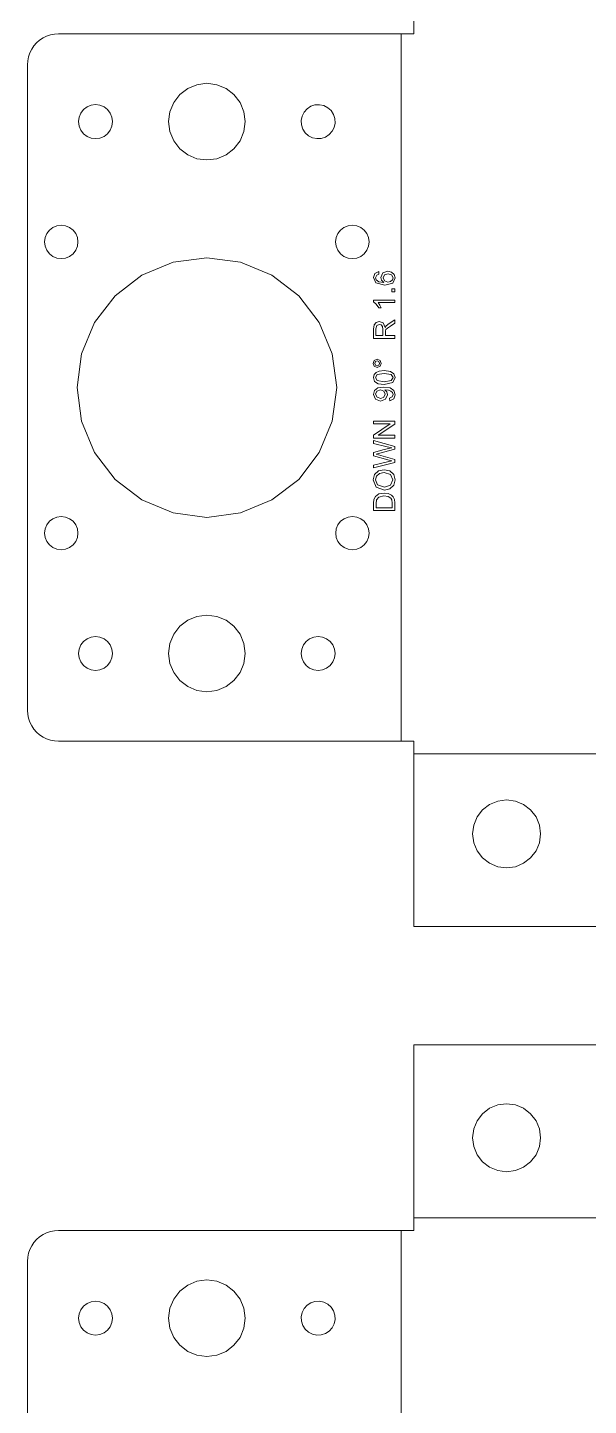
# Model space of a CAD drawing. Extents: x 0 to 2200, y 1000 to 1655.
# Drawn here: x 158.7 to 249.4, y 1246.7 to 1469.5 of the extents above; entities that cross this region are included whole.
import ezdxf

# ---------------------------------------------------------------- set-up
doc = ezdxf.new("R2010")
doc.units = 0
doc.layers.add('Layer0', color=7, linetype='BYLAYER', lineweight=5)

msp = doc.modelspace()

# ---------------------------------------------------------------- linework, layer by layer
at = {"layer": 'Layer0'}
for p, q in [((221.14, 1468.5), (221.14, 1470.54)), ((159.69, 1466.54), (159.33, 1466)), ((160.12, 1467.03), (159.69, 1466.54)), ((160.61, 1467.46), (160.12, 1467.03)), ((161.16, 1467.83), (160.61, 1467.46)), ((161.74, 1468.12), (161.16, 1467.83)), ((162.36, 1468.33), (161.74, 1468.12)), ((163, 1468.45), (162.36, 1468.33)), ((163.66, 1468.5), (163, 1468.45)), ((163.66, 1468.5), (219.1, 1468.5)), ((219.1, 1468.5), (221.14, 1468.5)), ((158.7, 1464.15), (158.66, 1463.5)), ((158.83, 1464.79), (158.7, 1464.15)), ((159.04, 1465.41), (158.83, 1464.79)), ((159.33, 1466), (159.04, 1465.41)), ((158.66, 1463.5), (158.66, 1359.1)), ((184.56, 1459.67), (183.27, 1458.68)), ((186.05, 1460.28), (184.56, 1459.67)), ((187.66, 1460.5), (186.05, 1460.28)), ((189.26, 1460.28), (187.66, 1460.5)), ((190.76, 1459.67), (189.26, 1460.28)), ((192.04, 1458.68), (190.76, 1459.67)), ((182.29, 1457.4), (181.67, 1455.9)), ((183.27, 1458.68), (182.29, 1457.4)), ((193.03, 1457.4), (192.04, 1458.68)), ((193.64, 1455.9), (193.03, 1457.4)), ((167.27, 1455.67), (167, 1455.01)), ((167.71, 1456.24), (167.27, 1455.67)), ((168.28, 1456.68), (167.71, 1456.24)), ((168.94, 1456.95), (168.28, 1456.68)), ((169.66, 1457.05), (168.94, 1456.95)), ((170.37, 1456.95), (169.66, 1457.05)), ((171.03, 1456.68), (170.37, 1456.95)), ((171.6, 1456.24), (171.03, 1456.68)), ((172.04, 1455.67), (171.6, 1456.24)), ((172.31, 1455.01), (172.04, 1455.67)), ((181.67, 1455.9), (181.46, 1454.3)), ((193.86, 1454.3), (193.64, 1455.9)), ((203.06, 1455.21), (202.91, 1454.51)), ((203.39, 1455.85), (203.06, 1455.21)), ((203.87, 1456.39), (203.39, 1455.85)), ((204.47, 1456.78), (203.87, 1456.39)), ((205.15, 1457), (204.47, 1456.78)), ((205.87, 1457.04), (205.15, 1457)), ((206.57, 1456.89), (205.87, 1457.04)), ((207.21, 1456.56), (206.57, 1456.89)), ((207.75, 1456.08), (207.21, 1456.56)), ((208.14, 1455.48), (207.75, 1456.08)), ((208.36, 1454.8), (208.14, 1455.48)), ((167, 1455.01), (166.91, 1454.3)), ((166.91, 1454.3), (167, 1453.58)), ((167, 1453.58), (167.27, 1452.92)), ((172.04, 1452.92), (172.31, 1453.58)), ((172.41, 1454.3), (172.31, 1455.01)), ((172.31, 1453.58), (172.41, 1454.3)), ((181.46, 1454.3), (181.67, 1452.69)), ((193.64, 1452.69), (193.86, 1454.3)), ((202.91, 1454.51), (202.95, 1453.79)), ((202.95, 1453.79), (203.17, 1453.11)), ((203.17, 1453.11), (203.57, 1452.51)), ((207.92, 1452.74), (208.25, 1453.38)), ((208.25, 1453.38), (208.4, 1454.08)), ((208.4, 1454.08), (208.36, 1454.8)), ((167.27, 1452.92), (167.71, 1452.35)), ((167.71, 1452.35), (168.28, 1451.91)), ((168.28, 1451.91), (168.94, 1451.64)), ((168.94, 1451.64), (169.66, 1451.55)), ((169.66, 1451.55), (170.37, 1451.64)), ((170.37, 1451.64), (171.03, 1451.91)), ((171.03, 1451.91), (171.6, 1452.35)), ((171.6, 1452.35), (172.04, 1452.92)), ((181.67, 1452.69), (182.29, 1451.2)), ((182.29, 1451.2), (183.27, 1449.91)), ((192.04, 1449.91), (193.03, 1451.2)), ((193.03, 1451.2), (193.64, 1452.69)), ((203.57, 1452.51), (204.1, 1452.03)), ((204.1, 1452.03), (204.74, 1451.7)), ((204.74, 1451.7), (205.44, 1451.55)), ((205.44, 1451.55), (206.16, 1451.59)), ((206.16, 1451.59), (206.84, 1451.81)), ((206.84, 1451.81), (207.44, 1452.21)), ((207.44, 1452.21), (207.92, 1452.74)), ((183.27, 1449.91), (184.56, 1448.93)), ((184.56, 1448.93), (186.05, 1448.31)), ((189.26, 1448.31), (190.76, 1448.93)), ((190.76, 1448.93), (192.04, 1449.91)), ((186.05, 1448.31), (187.66, 1448.1)), ((187.66, 1448.1), (189.26, 1448.31)), ((163.41, 1437.45), (162.76, 1437.18)), ((164.11, 1437.55), (163.41, 1437.45)), ((164.8, 1437.45), (164.11, 1437.55)), ((165.46, 1437.18), (164.8, 1437.45)), ((210.49, 1437.45), (209.84, 1437.18)), ((211.19, 1437.55), (210.49, 1437.45)), ((211.89, 1437.45), (211.19, 1437.55)), ((212.54, 1437.18), (211.89, 1437.45)), ((161.5, 1435.54), (161.41, 1434.85)), ((161.77, 1436.2), (161.5, 1435.54)), ((162.2, 1436.76), (161.77, 1436.2)), ((162.76, 1437.18), (162.2, 1436.76)), ((166.02, 1436.76), (165.46, 1437.18)), ((166.44, 1436.2), (166.02, 1436.76)), ((166.71, 1435.54), (166.44, 1436.2)), ((166.81, 1434.85), (166.71, 1435.54)), ((208.58, 1435.54), (208.49, 1434.85)), ((208.85, 1436.2), (208.58, 1435.54)), ((209.28, 1436.76), (208.85, 1436.2)), ((209.84, 1437.18), (209.28, 1436.76)), ((213.1, 1436.76), (212.54, 1437.18)), ((213.53, 1436.2), (213.1, 1436.76)), ((213.8, 1435.54), (213.53, 1436.2)), ((213.89, 1434.85), (213.8, 1435.54)), ((161.41, 1434.85), (161.5, 1434.15)), ((161.5, 1434.15), (161.77, 1433.5)), ((161.77, 1433.5), (162.2, 1432.94)), ((162.2, 1432.94), (162.76, 1432.51)), ((165.46, 1432.51), (166.02, 1432.94)), ((166.02, 1432.94), (166.44, 1433.5)), ((166.44, 1433.5), (166.71, 1434.15)), ((166.71, 1434.15), (166.81, 1434.85)), ((208.49, 1434.85), (208.58, 1434.15)), ((208.58, 1434.15), (208.85, 1433.5)), ((208.85, 1433.5), (209.28, 1432.94)), ((209.28, 1432.94), (209.84, 1432.51)), ((212.54, 1432.51), (213.1, 1432.94)), ((213.1, 1432.94), (213.53, 1433.5)), ((213.53, 1433.5), (213.8, 1434.15)), ((213.8, 1434.15), (213.89, 1434.85)), ((162.76, 1432.51), (163.41, 1432.24)), ((163.41, 1432.24), (164.11, 1432.15)), ((164.11, 1432.15), (164.8, 1432.24)), ((164.8, 1432.24), (165.46, 1432.51)), ((182.22, 1431.58), (177.16, 1429.48)), ((187.66, 1432.3), (182.22, 1431.58)), ((193.09, 1431.58), (187.66, 1432.3)), ((198.16, 1429.48), (193.09, 1431.58)), ((209.84, 1432.51), (210.49, 1432.24)), ((210.49, 1432.24), (211.19, 1432.15)), ((211.19, 1432.15), (211.89, 1432.24)), ((211.89, 1432.24), (212.54, 1432.51)), ((177.16, 1429.48), (172.81, 1426.15)), ((202.51, 1426.15), (198.16, 1429.48)), ((214.6, 1429.09), (214.83, 1429.75)), ((214.99, 1428.22), (214.6, 1429.09)), ((214.83, 1429.75), (215.46, 1430.06)), ((215.13, 1429.48), (214.95, 1429.06)), ((214.95, 1429.06), (215.06, 1428.71)), ((215.06, 1428.71), (215.48, 1428.39)), ((215.49, 1429.64), (215.13, 1429.48)), ((215.46, 1430.06), (215.49, 1429.64)), ((215.82, 1429.11), (216.13, 1429.83)), ((215.93, 1428.64), (215.82, 1429.11)), ((216.28, 1428.27), (215.93, 1428.64)), ((216.13, 1429.83), (216.94, 1430.12)), ((216.4, 1429.5), (216.2, 1429.02)), ((216.2, 1429.02), (216.4, 1428.54)), ((216.96, 1429.69), (216.4, 1429.5)), ((216.4, 1428.54), (216.94, 1428.34)), ((216.94, 1430.12), (217.54, 1429.98)), ((216.94, 1428.34), (217.36, 1428.43)), ((217.55, 1429.5), (216.96, 1429.69)), ((217.36, 1428.43), (217.66, 1428.69)), ((217.54, 1429.98), (217.97, 1429.6)), ((217.77, 1429.04), (217.55, 1429.5)), ((217.66, 1428.69), (217.77, 1429.04)), ((218.11, 1429.05), (217.72, 1428.18)), ((217.97, 1429.6), (218.11, 1429.05)), ((216.44, 1427.85), (214.99, 1428.22)), ((215.48, 1428.39), (216.28, 1428.27)), ((217.72, 1428.18), (216.44, 1427.85)), ((217.57, 1426.77), (217.57, 1427.25)), ((217.57, 1427.25), (218.05, 1427.25)), ((218.05, 1426.77), (217.57, 1426.77)), ((218.05, 1427.25), (218.05, 1426.77)), ((172.81, 1426.15), (169.47, 1421.8)), ((205.84, 1421.8), (202.51, 1426.15)), ((214.6, 1425.18), (214.6, 1425.45)), ((214.6, 1425.45), (218.05, 1425.45)), ((215.06, 1424.8), (214.6, 1425.18)), ((215.46, 1424.18), (215.06, 1424.8)), ((218.05, 1425.03), (215.36, 1425.03)), ((215.36, 1425.03), (215.65, 1424.63)), ((215.87, 1424.18), (215.46, 1424.18)), ((215.65, 1424.63), (215.87, 1424.18)), ((218.05, 1425.45), (218.05, 1425.03)), ((169.47, 1421.8), (167.37, 1416.73)), ((207.94, 1416.73), (205.84, 1421.8)), ((214.71, 1421.46), (215.03, 1421.84)), ((215.03, 1421.84), (215.55, 1421.98)), ((215.55, 1421.98), (216.17, 1421.74)), ((216.17, 1421.74), (216.49, 1421.01)), ((217.12, 1421.67), (218.05, 1422.26)), ((218.05, 1422.26), (218.05, 1421.69)), ((214.61, 1420.76), (214.71, 1421.46)), ((214.61, 1419.23), (214.61, 1420.76)), ((215.15, 1421.34), (214.99, 1420.78)), ((214.99, 1420.78), (214.99, 1419.69)), ((214.99, 1419.69), (216.13, 1419.69)), ((215.55, 1421.51), (215.15, 1421.34)), ((215.86, 1421.42), (215.55, 1421.51)), ((216.07, 1421.15), (215.86, 1421.42)), ((216.13, 1420.67), (216.07, 1421.15)), ((216.13, 1419.69), (216.13, 1420.67)), ((216.49, 1421.01), (216.66, 1421.29)), ((216.54, 1420.47), (216.53, 1420.21)), ((216.53, 1420.21), (216.53, 1419.69)), ((216.53, 1419.69), (218.05, 1419.69)), ((216.63, 1420.68), (216.54, 1420.47)), ((216.86, 1420.91), (216.63, 1420.68)), ((216.66, 1421.29), (217.12, 1421.67)), ((217.34, 1421.24), (216.86, 1420.91)), ((218.05, 1421.69), (217.34, 1421.24)), ((218.05, 1419.69), (218.05, 1419.23)), ((218.05, 1419.23), (214.61, 1419.23)), ((167.37, 1416.73), (166.66, 1411.3)), ((208.66, 1411.3), (207.94, 1416.73)), ((214.55, 1415.21), (214.74, 1415.67)), ((214.74, 1414.75), (214.55, 1415.21)), ((214.74, 1415.67), (215.2, 1415.86)), ((214.92, 1415.49), (214.81, 1415.21)), ((214.81, 1415.21), (214.92, 1414.93)), ((215.2, 1415.61), (214.92, 1415.49)), ((215.2, 1415.86), (215.67, 1415.67)), ((215.49, 1415.49), (215.2, 1415.61)), ((215.6, 1415.21), (215.49, 1415.49)), ((215.49, 1414.93), (215.6, 1415.21)), ((215.67, 1415.67), (215.86, 1415.21)), ((215.86, 1415.21), (215.67, 1414.75)), ((214.6, 1412.91), (214.71, 1413.39)), ((214.8, 1412.28), (214.6, 1412.91)), ((214.71, 1413.39), (215.03, 1413.74)), ((215.2, 1414.56), (214.74, 1414.75)), ((214.92, 1414.93), (215.2, 1414.82)), ((215.23, 1413.4), (214.95, 1412.9)), ((214.95, 1412.9), (215.2, 1412.44)), ((215.03, 1413.74), (215.54, 1413.95)), ((215.2, 1414.82), (215.49, 1414.93)), ((215.67, 1414.75), (215.2, 1414.56)), ((216.36, 1413.59), (215.23, 1413.4)), ((215.54, 1413.95), (216.36, 1414.03)), ((216.36, 1414.03), (217.34, 1413.9)), ((217.48, 1413.4), (216.36, 1413.59)), ((217.34, 1413.9), (217.91, 1413.53)), ((217.77, 1412.91), (217.48, 1413.4)), ((217.49, 1412.42), (217.77, 1412.91)), ((218.11, 1412.91), (217.76, 1412.13)), ((217.91, 1413.53), (218.11, 1412.91)), ((166.66, 1411.3), (167.37, 1405.86)), ((207.94, 1405.86), (208.66, 1411.3)), ((214.6, 1410.19), (214.78, 1410.81)), ((214.78, 1410.81), (215.3, 1411.23)), ((215.38, 1411.91), (214.8, 1412.28)), ((215.16, 1410.71), (214.95, 1410.24)), ((215.74, 1410.9), (215.16, 1410.71)), ((215.2, 1412.44), (216.36, 1412.22)), ((215.3, 1411.23), (216.26, 1411.37)), ((216.36, 1411.78), (215.38, 1411.91)), ((216.31, 1410.72), (215.74, 1410.9)), ((216.26, 1411.37), (217.31, 1411.23)), ((216.51, 1410.23), (216.31, 1410.72)), ((216.36, 1412.22), (217.49, 1412.42)), ((217.76, 1412.13), (216.36, 1411.78)), ((216.52, 1410.95), (216.43, 1410.95)), ((216.43, 1410.95), (216.76, 1410.61)), ((217.04, 1410.89), (216.52, 1410.95)), ((216.76, 1410.61), (216.89, 1410.13)), ((217.44, 1410.73), (217.04, 1410.89)), ((217.31, 1411.23), (217.91, 1410.8)), ((217.68, 1410.49), (217.44, 1410.73)), ((217.91, 1410.8), (218.11, 1410.14)), ((214.92, 1409.42), (214.6, 1410.19)), ((215.76, 1409.11), (214.92, 1409.42)), ((214.95, 1410.24), (215.18, 1409.75)), ((215.18, 1409.75), (215.78, 1409.55)), ((216.58, 1409.41), (215.76, 1409.11)), ((215.78, 1409.55), (216.31, 1409.74)), ((216.31, 1409.74), (216.51, 1410.23)), ((216.89, 1410.13), (216.58, 1409.41)), ((217.22, 1409.58), (217.64, 1409.78)), ((217.26, 1409.17), (217.22, 1409.58)), ((217.89, 1409.48), (217.26, 1409.17)), ((217.64, 1409.78), (217.77, 1410.15)), ((217.77, 1410.15), (217.68, 1410.49)), ((218.11, 1410.14), (217.89, 1409.48)), ((167.37, 1405.86), (169.47, 1400.8)), ((205.84, 1400.8), (207.94, 1405.86)), ((214.61, 1405.41), (214.61, 1405.85)), ((214.61, 1405.85), (218.05, 1405.85)), ((214.61, 1403.6), (217.32, 1405.41)), ((217.32, 1405.41), (214.61, 1405.41)), ((218.05, 1405.38), (215.35, 1403.57)), ((218.05, 1405.85), (218.05, 1405.38)), ((214.61, 1403.13), (214.61, 1403.6)), ((218.05, 1403.13), (214.61, 1403.13)), ((214.61, 1402.26), (214.61, 1402.71)), ((214.61, 1402.71), (218.05, 1401.77)), ((216.82, 1401.72), (214.61, 1402.26)), ((215.35, 1403.57), (218.05, 1403.57)), ((217.57, 1401.55), (216.82, 1401.72)), ((218.05, 1403.57), (218.05, 1403.13)), ((218.05, 1401.77), (218.05, 1401.33)), ((169.47, 1400.8), (172.81, 1396.45)), ((202.51, 1396.45), (205.84, 1400.8)), ((214.61, 1400.78), (216.36, 1401.28)), ((214.61, 1400.24), (214.61, 1400.78)), ((216.94, 1399.58), (214.61, 1400.24)), ((215.43, 1400.61), (215.03, 1400.5)), ((215.03, 1400.5), (215.43, 1400.4)), ((218.05, 1401.33), (215.43, 1400.61)), ((215.43, 1400.4), (218.05, 1399.67)), ((216.36, 1401.28), (217.57, 1401.55)), ((217.57, 1399.43), (216.94, 1399.58)), ((218.05, 1399.67), (218.05, 1399.2)), ((214.55, 1396.37), (214.78, 1397.23)), ((214.61, 1398.76), (216.87, 1399.28)), ((218.05, 1399.2), (214.61, 1398.29)), ((214.61, 1398.29), (214.61, 1398.76)), ((214.78, 1397.23), (215.41, 1397.81)), ((215.6, 1397.4), (215.12, 1396.99)), ((215.41, 1397.81), (216.34, 1398.01)), ((216.34, 1397.55), (215.6, 1397.4)), ((216.34, 1398.01), (217.28, 1397.8)), ((217.36, 1397.21), (216.34, 1397.55)), ((216.87, 1399.28), (217.57, 1399.43)), ((217.28, 1397.8), (217.9, 1397.21)), ((172.81, 1396.45), (177.16, 1393.11)), ((198.16, 1393.11), (202.51, 1396.45)), ((215.04, 1395.18), (214.55, 1396.37)), ((215.12, 1396.99), (214.94, 1396.37)), ((214.94, 1396.37), (215.28, 1395.54)), ((216.38, 1394.72), (215.04, 1395.18)), ((215.28, 1395.54), (216.39, 1395.19)), ((216.39, 1395.19), (217.37, 1395.53)), ((217.88, 1395.5), (217.24, 1394.92)), ((217.72, 1396.37), (217.36, 1397.21)), ((217.37, 1395.53), (217.72, 1396.37)), ((218.11, 1396.37), (217.88, 1395.5)), ((217.9, 1397.21), (218.11, 1396.37)), ((177.16, 1393.11), (182.22, 1391.01)), ((193.09, 1391.01), (198.16, 1393.11)), ((214.61, 1392.58), (214.66, 1393.19)), ((214.66, 1393.19), (214.91, 1393.69)), ((214.91, 1393.69), (215.5, 1394.1)), ((215.09, 1393.16), (215.02, 1392.57)), ((215.48, 1393.59), (215.09, 1393.16)), ((216.31, 1393.77), (215.48, 1393.59)), ((215.5, 1394.1), (216.32, 1394.24)), ((216.97, 1393.68), (216.31, 1393.77)), ((216.32, 1394.24), (217.01, 1394.14)), ((217.24, 1394.92), (216.38, 1394.72)), ((217.41, 1393.42), (216.97, 1393.68)), ((217.01, 1394.14), (217.51, 1393.91)), ((217.59, 1393.11), (217.41, 1393.42)), ((217.51, 1393.91), (217.82, 1393.6)), ((217.65, 1392.58), (217.59, 1393.11)), ((217.82, 1393.6), (218, 1393.19)), ((218, 1393.19), (218.05, 1392.63)), ((182.22, 1391.01), (187.66, 1390.3)), ((187.66, 1390.3), (193.09, 1391.01)), ((214.61, 1391.39), (214.61, 1392.58)), ((218.05, 1391.39), (214.61, 1391.39)), ((215.02, 1392.57), (215.02, 1391.85)), ((215.02, 1391.85), (217.65, 1391.85)), ((217.65, 1391.85), (217.65, 1392.58)), ((218.05, 1392.63), (218.05, 1391.39)), ((161.5, 1388.44), (161.41, 1387.75)), ((161.77, 1389.1), (161.5, 1388.44)), ((162.2, 1389.66), (161.77, 1389.1)), ((162.76, 1390.08), (162.2, 1389.66)), ((163.41, 1390.35), (162.76, 1390.08)), ((164.11, 1390.45), (163.41, 1390.35)), ((164.8, 1390.35), (164.11, 1390.45)), ((165.46, 1390.08), (164.8, 1390.35)), ((166.02, 1389.66), (165.46, 1390.08)), ((166.44, 1389.1), (166.02, 1389.66)), ((166.71, 1388.44), (166.44, 1389.1)), ((166.81, 1387.75), (166.71, 1388.44)), ((208.6, 1388.44), (208.51, 1387.75)), ((208.87, 1389.1), (208.6, 1388.44)), ((209.3, 1389.66), (208.87, 1389.1)), ((209.86, 1390.08), (209.3, 1389.66)), ((210.51, 1390.35), (209.86, 1390.08)), ((211.21, 1390.45), (210.51, 1390.35)), ((211.9, 1390.35), (211.21, 1390.45)), ((212.56, 1390.08), (211.9, 1390.35)), ((213.12, 1389.66), (212.56, 1390.08)), ((213.54, 1389.1), (213.12, 1389.66)), ((213.81, 1388.44), (213.54, 1389.1)), ((213.91, 1387.75), (213.81, 1388.44)), ((161.41, 1387.75), (161.5, 1387.05)), ((161.5, 1387.05), (161.77, 1386.4)), ((161.77, 1386.4), (162.2, 1385.84)), ((166.02, 1385.84), (166.44, 1386.4)), ((166.44, 1386.4), (166.71, 1387.05)), ((166.71, 1387.05), (166.81, 1387.75)), ((208.51, 1387.75), (208.6, 1387.05)), ((208.6, 1387.05), (208.87, 1386.4)), ((208.87, 1386.4), (209.3, 1385.84)), ((213.12, 1385.84), (213.54, 1386.4)), ((213.54, 1386.4), (213.81, 1387.05)), ((213.81, 1387.05), (213.91, 1387.75)), ((162.2, 1385.84), (162.76, 1385.41)), ((162.76, 1385.41), (163.41, 1385.14)), ((163.41, 1385.14), (164.11, 1385.05)), ((164.11, 1385.05), (164.8, 1385.14)), ((164.8, 1385.14), (165.46, 1385.41)), ((165.46, 1385.41), (166.02, 1385.84)), ((209.3, 1385.84), (209.86, 1385.41)), ((209.86, 1385.41), (210.51, 1385.14)), ((210.51, 1385.14), (211.21, 1385.05)), ((211.21, 1385.05), (211.9, 1385.14)), ((211.9, 1385.14), (212.56, 1385.41)), ((212.56, 1385.41), (213.12, 1385.84)), ((184.56, 1373.67), (183.27, 1372.68)), ((186.05, 1374.28), (184.56, 1373.67)), ((187.66, 1374.5), (186.05, 1374.28)), ((189.26, 1374.28), (187.66, 1374.5)), ((190.76, 1373.67), (189.26, 1374.28)), ((192.04, 1372.68), (190.76, 1373.67)), ((168.28, 1370.68), (167.71, 1370.24)), ((168.94, 1370.95), (168.28, 1370.68)), ((169.66, 1371.05), (168.94, 1370.95)), ((170.37, 1370.95), (169.66, 1371.05)), ((171.03, 1370.68), (170.37, 1370.95)), ((171.6, 1370.24), (171.03, 1370.68)), ((182.29, 1371.4), (181.67, 1369.9)), ((183.27, 1372.68), (182.29, 1371.4)), ((193.03, 1371.4), (192.04, 1372.68)), ((193.64, 1369.9), (193.03, 1371.4)), ((204.28, 1370.68), (203.71, 1370.24)), ((204.94, 1370.95), (204.28, 1370.68)), ((205.66, 1371.05), (204.94, 1370.95)), ((206.37, 1370.95), (205.66, 1371.05)), ((207.03, 1370.68), (206.37, 1370.95)), ((207.6, 1370.24), (207.03, 1370.68)), ((167, 1369.01), (166.91, 1368.3)), ((166.91, 1368.3), (167, 1367.58)), ((167.27, 1369.67), (167, 1369.01)), ((167.71, 1370.24), (167.27, 1369.67)), ((172.04, 1369.67), (171.6, 1370.24)), ((172.31, 1369.01), (172.04, 1369.67)), ((172.41, 1368.3), (172.31, 1369.01)), ((172.31, 1367.58), (172.41, 1368.3)), ((181.67, 1369.9), (181.46, 1368.3)), ((181.46, 1368.3), (181.67, 1366.69)), ((193.86, 1368.3), (193.64, 1369.9)), ((193.64, 1366.69), (193.86, 1368.3)), ((203, 1369.01), (202.91, 1368.3)), ((202.91, 1368.3), (203, 1367.58)), ((203.27, 1369.67), (203, 1369.01)), ((203.71, 1370.24), (203.27, 1369.67)), ((208.04, 1369.67), (207.6, 1370.24)), ((208.31, 1369.01), (208.04, 1369.67)), ((208.41, 1368.3), (208.31, 1369.01)), ((208.31, 1367.58), (208.41, 1368.3)), ((167, 1367.58), (167.27, 1366.92)), ((167.27, 1366.92), (167.71, 1366.35)), ((167.71, 1366.35), (168.28, 1365.91)), ((171.03, 1365.91), (171.6, 1366.35)), ((171.6, 1366.35), (172.04, 1366.92)), ((172.04, 1366.92), (172.31, 1367.58)), ((181.67, 1366.69), (182.29, 1365.2)), ((193.03, 1365.2), (193.64, 1366.69)), ((203, 1367.58), (203.27, 1366.92)), ((203.27, 1366.92), (203.71, 1366.35)), ((203.71, 1366.35), (204.28, 1365.91)), ((207.03, 1365.91), (207.6, 1366.35)), ((207.6, 1366.35), (208.04, 1366.92)), ((208.04, 1366.92), (208.31, 1367.58)), ((168.28, 1365.91), (168.94, 1365.64)), ((168.94, 1365.64), (169.66, 1365.55)), ((169.66, 1365.55), (170.37, 1365.64)), ((170.37, 1365.64), (171.03, 1365.91)), ((182.29, 1365.2), (183.27, 1363.91)), ((183.27, 1363.91), (184.56, 1362.93)), ((190.76, 1362.93), (192.04, 1363.91)), ((192.04, 1363.91), (193.03, 1365.2)), ((204.28, 1365.91), (204.94, 1365.64)), ((204.94, 1365.64), (205.66, 1365.55)), ((205.66, 1365.55), (206.37, 1365.64)), ((206.37, 1365.64), (207.03, 1365.91)), ((184.56, 1362.93), (186.05, 1362.31)), ((186.05, 1362.31), (187.66, 1362.1)), ((187.66, 1362.1), (189.26, 1362.31)), ((189.26, 1362.31), (190.76, 1362.93)), ((158.66, 1359.1), (158.7, 1358.44)), ((158.7, 1358.44), (158.83, 1357.8)), ((158.83, 1357.8), (159.04, 1357.18)), ((159.04, 1357.18), (159.33, 1356.6)), ((159.33, 1356.6), (159.69, 1356.05)), ((159.69, 1356.05), (160.12, 1355.56)), ((160.12, 1355.56), (160.61, 1355.13)), ((160.61, 1355.13), (161.16, 1354.77)), ((161.16, 1354.77), (161.74, 1354.48)), ((161.74, 1354.48), (162.36, 1354.27)), ((162.36, 1354.27), (163, 1354.14)), ((163, 1354.14), (163.66, 1354.1)), ((219.1, 1354.1), (163.66, 1354.1)), ((221.14, 1354.1), (219.1, 1354.1)), ((221.14, 1352.05), (221.14, 1354.1)), ((221.14, 1324.11), (221.14, 1352.05)), ((233.39, 1343.88), (232.25, 1343)), ((234.72, 1344.42), (233.39, 1343.88)), ((236.14, 1344.61), (234.72, 1344.42)), ((237.56, 1344.42), (236.14, 1344.61)), ((238.89, 1343.88), (237.56, 1344.42)), ((240.03, 1343), (238.89, 1343.88)), ((231.38, 1341.86), (230.83, 1340.54)), ((232.25, 1343), (231.38, 1341.86)), ((240.9, 1341.86), (240.03, 1343)), ((241.45, 1340.54), (240.9, 1341.86)), ((230.83, 1340.54), (230.64, 1339.11)), ((241.64, 1339.11), (241.45, 1340.54)), ((230.64, 1339.11), (230.83, 1337.69)), ((230.83, 1337.69), (231.38, 1336.36)), ((240.9, 1336.36), (241.45, 1337.69)), ((241.45, 1337.69), (241.64, 1339.11)), ((231.38, 1336.36), (232.25, 1335.22)), ((232.25, 1335.22), (233.39, 1334.35)), ((238.89, 1334.35), (240.03, 1335.22)), ((240.03, 1335.22), (240.9, 1336.36)), ((233.39, 1334.35), (234.72, 1333.8)), ((234.72, 1333.8), (236.14, 1333.61)), ((236.14, 1333.61), (237.56, 1333.8)), ((237.56, 1333.8), (238.89, 1334.35)), ((671.14, 1324.11), (221.14, 1324.11)), ((221.14, 1277.02), (221.14, 1304.97)), ((671.14, 1304.97), (221.14, 1304.97)), ((233.39, 1294.73), (232.25, 1293.86)), ((234.72, 1295.28), (233.39, 1294.73)), ((236.14, 1295.47), (234.72, 1295.28)), ((237.56, 1295.28), (236.14, 1295.47)), ((238.89, 1294.73), (237.56, 1295.28)), ((240.03, 1293.86), (238.89, 1294.73)), ((231.38, 1292.72), (230.83, 1291.39)), ((232.25, 1293.86), (231.38, 1292.72)), ((240.9, 1292.72), (240.03, 1293.86)), ((241.45, 1291.39), (240.9, 1292.72)), ((230.83, 1291.39), (230.64, 1289.97)), ((241.64, 1289.97), (241.45, 1291.39)), ((230.64, 1289.97), (230.83, 1288.54)), ((230.83, 1288.54), (231.38, 1287.22)), ((240.9, 1287.22), (241.45, 1288.54)), ((241.45, 1288.54), (241.64, 1289.97)), ((231.38, 1287.22), (232.25, 1286.08)), ((232.25, 1286.08), (233.39, 1285.2)), ((238.89, 1285.2), (240.03, 1286.08)), ((240.03, 1286.08), (240.9, 1287.22)), ((233.39, 1285.2), (234.72, 1284.65)), ((234.72, 1284.65), (236.14, 1284.47)), ((236.14, 1284.47), (237.56, 1284.65)), ((237.56, 1284.65), (238.89, 1285.2)), ((221.14, 1274.98), (221.14, 1277.02)), ((162.36, 1274.81), (161.74, 1274.6)), ((163, 1274.94), (162.36, 1274.81)), ((163.66, 1274.98), (163, 1274.94)), ((163.66, 1274.98), (219.1, 1274.98)), ((219.1, 1274.98), (221.14, 1274.98)), ((159.33, 1272.48), (159.04, 1271.9)), ((159.69, 1273.03), (159.33, 1272.48)), ((160.12, 1273.52), (159.69, 1273.03)), ((160.61, 1273.95), (160.12, 1273.52)), ((161.16, 1274.31), (160.61, 1273.95)), ((161.74, 1274.6), (161.16, 1274.31)), ((158.7, 1270.63), (158.66, 1269.98)), ((158.83, 1271.28), (158.7, 1270.63)), ((159.04, 1271.9), (158.83, 1271.28)), ((158.66, 1269.98), (158.66, 1165.58)), ((184.56, 1266.15), (183.27, 1265.17)), ((186.05, 1266.77), (184.56, 1266.15)), ((187.66, 1266.98), (186.05, 1266.77)), ((189.26, 1266.77), (187.66, 1266.98)), ((190.76, 1266.15), (189.26, 1266.77)), ((192.04, 1265.17), (190.76, 1266.15)), ((169.66, 1263.53), (168.94, 1263.44)), ((170.37, 1263.44), (169.66, 1263.53)), ((182.29, 1263.88), (181.67, 1262.39)), ((183.27, 1265.17), (182.29, 1263.88)), ((193.03, 1263.88), (192.04, 1265.17)), ((193.64, 1262.39), (193.03, 1263.88)), ((205.87, 1263.52), (205.15, 1263.49)), ((206.57, 1263.38), (205.87, 1263.52)), ((167, 1261.49), (166.91, 1260.78)), ((167.27, 1262.16), (167, 1261.49)), ((167.71, 1262.73), (167.27, 1262.16)), ((168.28, 1263.16), (167.71, 1262.73)), ((168.94, 1263.44), (168.28, 1263.16)), ((171.03, 1263.16), (170.37, 1263.44)), ((171.6, 1262.73), (171.03, 1263.16)), ((172.04, 1262.16), (171.6, 1262.73)), ((172.31, 1261.49), (172.04, 1262.16)), ((172.41, 1260.78), (172.31, 1261.49)), ((181.67, 1262.39), (181.46, 1260.78)), ((193.86, 1260.78), (193.64, 1262.39)), ((203.06, 1261.7), (202.91, 1261)), ((203.39, 1262.34), (203.06, 1261.7)), ((203.87, 1262.87), (203.39, 1262.34)), ((204.47, 1263.26), (203.87, 1262.87)), ((205.15, 1263.49), (204.47, 1263.26)), ((207.21, 1263.05), (206.57, 1263.38)), ((207.75, 1262.57), (207.21, 1263.05)), ((208.14, 1261.97), (207.75, 1262.57)), ((208.36, 1261.29), (208.14, 1261.97)), ((166.91, 1260.78), (167, 1260.07)), ((167, 1260.07), (167.27, 1259.41)), ((167.27, 1259.41), (167.71, 1258.84)), ((171.6, 1258.84), (172.04, 1259.41)), ((172.04, 1259.41), (172.31, 1260.07)), ((172.31, 1260.07), (172.41, 1260.78)), ((181.46, 1260.78), (181.67, 1259.18)), ((181.67, 1259.18), (182.29, 1257.68)), ((193.03, 1257.68), (193.64, 1259.18)), ((193.64, 1259.18), (193.86, 1260.78)), ((202.91, 1261), (202.95, 1260.28)), ((202.95, 1260.28), (203.17, 1259.6)), ((203.17, 1259.6), (203.57, 1258.99)), ((207.44, 1258.69), (207.92, 1259.23)), ((207.92, 1259.23), (208.25, 1259.87)), ((208.25, 1259.87), (208.4, 1260.57)), ((208.4, 1260.57), (208.36, 1261.29)), ((167.71, 1258.84), (168.28, 1258.4)), ((168.28, 1258.4), (168.94, 1258.13)), ((168.94, 1258.13), (169.66, 1258.03)), ((169.66, 1258.03), (170.37, 1258.13)), ((170.37, 1258.13), (171.03, 1258.4)), ((171.03, 1258.4), (171.6, 1258.84)), ((182.29, 1257.68), (183.27, 1256.4)), ((192.04, 1256.4), (193.03, 1257.68)), ((203.57, 1258.99), (204.1, 1258.51)), ((204.1, 1258.51), (204.74, 1258.19)), ((204.74, 1258.19), (205.44, 1258.04)), ((205.44, 1258.04), (206.16, 1258.08)), ((206.16, 1258.08), (206.84, 1258.3)), ((206.84, 1258.3), (207.44, 1258.69)), ((183.27, 1256.4), (184.56, 1255.41)), ((184.56, 1255.41), (186.05, 1254.79)), ((186.05, 1254.79), (187.66, 1254.58)), ((187.66, 1254.58), (189.26, 1254.79)), ((189.26, 1254.79), (190.76, 1255.41)), ((190.76, 1255.41), (192.04, 1256.4))]:
    msp.add_line(p, q, dxfattribs=at)
at = {"layer": 'Layer0', "color": 2, "true_color": 0xffff00}
for p, q in [((219.1, 1468.5), (219.1, 1354.1)), ((221.14, 1352.05), (671.14, 1352.05)), ((221.14, 1277.02), (671.14, 1277.02)), ((219.1, 1274.98), (219.1, 1160.58))]:
    msp.add_line(p, q, dxfattribs=at)

doc.saveas('drawing.dxf')
